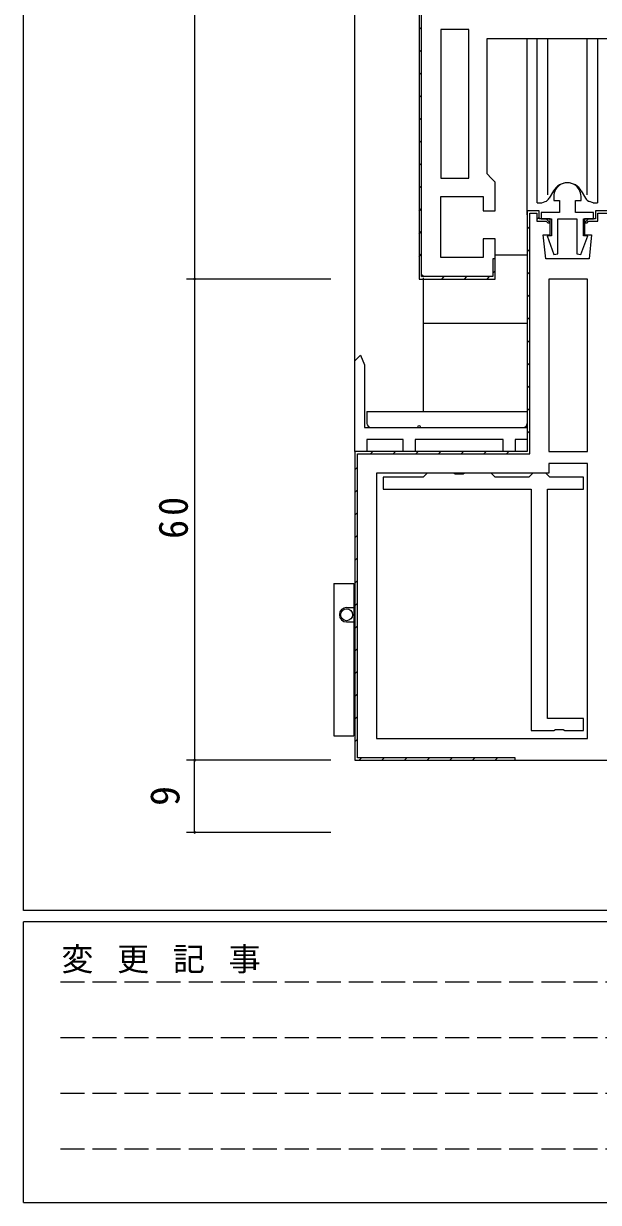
# Model space of a CAD drawing. Units: millimetres on the paper. Extents: x -420 to 373, y -297 to 267.
# Drawn here: x -417.7 to -346, y -297 to -150 of the extents above; entities that cross this region are included whole.
import ezdxf
from ezdxf.enums import TextEntityAlignment as Align

# ---------------------------------------------------------------- set-up
doc = ezdxf.new("R2010")
doc.units = ezdxf.units.MM
doc.linetypes.add('DASHED3', pattern=[4, 3, -1])
for name, color, linetype, lineweight in [('0-1_YKK_ZWAK', 7, 'Continuous', 9), ('0-3_YKK_12', 2, 'Continuous', 9), ('0-4_YKK_D', 6, 'Continuous', 9), ('0-6_YKK_13', 4, 'Continuous', 9), ('0-7_YKK_11', 7, 'Continuous', 9)]:
    doc.layers.add(name, color=color, linetype=linetype, lineweight=lineweight)
doc.styles.add('ＭＳ ゴシック', font='')
doc.styles.get('ＭＳ ゴシック').set_extended_font_data('MS Gothic')

msp = doc.modelspace()

# ---------------------------------------------------------------- linework, layer by layer
at = {"layer": '0-1_YKK_ZWAK'}
for p, q in [((-417.7, -260.575), (-417.7, 264.425)), ((352.3, -260.575), (-417.7, -260.575)), ((-417.7, -296.975), (-417.7, -261.975)), ((314.5, -261.975), (-417.7, -261.975)), ((-417.7, -296.975), (314.5, -296.975))]:
    msp.add_line(p, q, dxfattribs=at)
at = {"layer": '0-1_YKK_ZWAK', "linetype": 'DASHED3'}
for p, q in [((-413.101, -269.488), (-164.909, -269.488)), ((-413.101, -276.416), (-164.909, -276.416)), ((-413.101, -283.345), (-164.909, -283.345)), ((-413.101, -290.274), (-164.909, -290.274))]:
    msp.add_line(p, q, dxfattribs=at)
at = {"layer": '0-3_YKK_12'}
for p, q in [((-376.353, -192.032), (-376.353, 2.3)), ((-354.853, -173.832), (-354.853, -151.832))]:
    msp.add_line(p, q, dxfattribs=at)
at = {"layer": '0-4_YKK_D'}
for p, q in [((-396.353, -91.832), (-396.353, -181.832)), ((-379.353, -181.832), (-397.353, -181.832)), ((-379.353, -181.832), (-397.353, -181.832)), ((-396.353, -181.832), (-396.353, -241.832)), ((-379.353, -241.832), (-397.353, -241.832)), ((-379.353, -241.832), (-397.353, -241.832)), ((-396.353, -250.832), (-396.353, -241.832)), ((-379.353, -250.832), (-397.353, -250.832))]:
    msp.add_line(p, q, dxfattribs=at)
for centre, start, end in [((-396.353, -181.832), 90, 270), ((-396.353, -181.832), 90, 270), ((-396.353, -181.832), 270, 90), ((-396.353, -181.832), 270, 90), ((-396.353, -241.832), 90, 270), ((-396.353, -241.832), 90, 270), ((-396.353, -241.832), 270, 90), ((-396.353, -241.832), 270, 90), ((-396.353, -250.832), 90, 270), ((-396.353, -250.832), 270, 90)]:
    msp.add_arc(centre, 0.106, start, end, dxfattribs=at)
at = {"layer": '0-6_YKK_13'}
for p, q in [((-353.603, -172.329), (-353.603, -151.832)), ((-352.29, -171.329), (-352.29, -151.832)), ((-347.415, -151.832), (-347.415, -171.329)), ((-346.103, -151.832), (-346.103, -172.329)), ((-351.585, -170.829), (-352.108, -171.737)), ((-348.12, -170.829), (-347.597, -171.737)), ((-353.603, -172.329), (-353.053, -172.329)), ((-353.053, -172.329), (-352.632, -172.176)), ((-346.653, -172.329), (-347.073, -172.176)), ((-346.653, -172.329), (-346.103, -172.329)), ((-358.853, -178.832), (-354.853, -178.832)), ((-354.853, -178.832), (-354.853, -199.832)), ((-367.853, -181.698), (-367.853, -198.332)), ((-367.853, -187.332), (-354.853, -187.332)), ((-374.853, -198.332), (-354.853, -198.332)), ((-374.853, -198.332), (-374.853, -199.832)), ((-374.353, -200.332), (-368.553, -200.332)), ((-368.153, -200.332), (-355.353, -200.332)), ((-378.999, -219.787), (-378.999, -238.787)), ((-376.499, -221.287), (-376.353, -221.287)), ((-377.399, -222.787), (-376.499, -222.787)), ((-377.399, -224.587), (-376.499, -224.587)), ((-378.999, -238.787), (-376.499, -238.787)), ((-376.499, -238.287), (-376.353, -238.287))]:
    msp.add_line(p, q, dxfattribs=at)
msp.add_lwpolyline([(-378.999, -219.787), (-376.499, -219.787), (-376.499, -238.787)], dxfattribs=at)
msp.add_circle((-377.399, -223.687), 0.75, dxfattribs=at)
for centre, radius, start, end in [((-349.853, -171.829), 2, 30, 149.99998), ((-352.974, -171.237), 1, 290.01273, 329.99998), ((-352.974, -171.237), 1, 316.21162, 329.99998), ((-346.731, -171.237), 1, 210, 249.98726), ((-346.731, -171.237), 1, 210, 223.78836), ((-374.353, -199.832), 0.5, 180, 270), ((-355.353, -199.832), 0.5, 270, 0), ((-368.353, -200.332), 0.2, 0, 180), ((-377.399, -223.687), 0.9, 90, 270)]:
    msp.add_arc(centre, radius, start, end, dxfattribs=at)
at = {"layer": '0-7_YKK_11'}
for p, q in [((-368.353, -150.719), (-368.053, -150.419)), ((-365.653, -150.732), (-365.653, -169.232)), ((-368.353, -153.548), (-368.053, -153.248)), ((-368.353, -156.376), (-368.053, -156.076)), ((-368.353, -159.205), (-368.053, -158.905)), ((-368.353, -162.033), (-368.053, -161.733)), ((-368.353, -164.862), (-368.053, -164.562)), ((-368.353, -167.69), (-368.053, -167.39)), ((-368.353, -170.518), (-368.053, -170.218)), ((-368.353, -173.347), (-368.053, -173.047)), ((-353.579, -174.319), (-353.347, -174.087)), ((-368.353, -176.175), (-368.053, -175.875)), ((-354.853, -175.592), (-354.553, -175.292)), ((-368.353, -179.004), (-368.053, -178.704)), ((-354.853, -178.42), (-354.553, -178.12)), ((-368.06, -181.539), (-367.847, -181.327)), ((-365.524, -181.832), (-365.224, -181.532)), ((-362.696, -181.832), (-362.396, -181.532)), ((-359.867, -181.832), (-359.567, -181.532)), ((-359.153, -181.117), (-358.853, -180.817)), ((-354.853, -181.249), (-354.553, -180.949)), ((-347.353, -203.332), (-347.353, -181.832)), ((-354.853, -184.077), (-354.553, -183.777)), ((-354.853, -186.906), (-354.553, -186.606)), ((-354.853, -189.734), (-354.553, -189.434)), ((-354.853, -192.563), (-354.553, -192.263)), ((-354.853, -195.391), (-354.553, -195.091)), ((-354.853, -198.219), (-354.553, -197.919)), ((-354.853, -201.048), (-354.553, -200.748)), ((-376.353, -203.332), (-376.353, -241.832)), ((-374.407, -203.632), (-374.107, -203.332)), ((-371.579, -203.632), (-371.279, -203.332)), ((-368.75, -203.632), (-368.451, -203.332)), ((-365.922, -203.632), (-365.622, -203.332)), ((-363.094, -203.632), (-362.794, -203.332)), ((-360.265, -203.632), (-359.965, -203.332)), ((-357.437, -203.632), (-357.137, -203.332)), ((-376.353, -205.577), (-376.053, -205.277)), ((-347.353, -239.132), (-347.353, -204.832)), ((-376.353, -208.406), (-376.053, -208.106)), ((-376.353, -211.234), (-376.053, -210.934)), ((-376.353, -214.063), (-376.053, -213.763)), ((-376.353, -216.891), (-376.053, -216.591)), ((-376.353, -219.719), (-376.053, -219.419)), ((-376.353, -222.548), (-376.053, -222.248)), ((-376.353, -225.376), (-376.053, -225.076)), ((-376.353, -228.205), (-376.053, -227.905)), ((-376.353, -231.033), (-376.053, -230.733)), ((-376.353, -233.862), (-376.053, -233.562)), ((-376.353, -236.69), (-376.053, -236.39)), ((-376.353, -239.518), (-376.053, -239.218)), ((-375.838, -241.832), (-375.538, -241.532)), ((-373.009, -241.832), (-372.709, -241.532)), ((-370.181, -241.832), (-369.881, -241.532)), ((-367.353, -241.832), (-367.053, -241.532)), ((-364.524, -241.832), (-364.224, -241.532)), ((-361.696, -241.832), (-361.396, -241.532)), ((-358.867, -241.832), (-358.567, -241.532))]:
    msp.add_line(p, q, dxfattribs=at)
for points in [[(-368.353, -91.832), (-368.353, -181.832), (-358.853, -181.832)], [(-368.353, -91.832), (-368.353, -181.832), (-358.853, -181.832)], [(-368.353, -181.832), (-358.853, -181.832), (-358.853, -179.332), (-359.153, -179.332), (-359.153, -181.532), (-368.053, -181.532), (-368.053, -92.132), (-360.653, -92.132), (-360.653, -94.332), (-360.353, -94.332), (-360.353, -91.832), (-368.353, -91.832)], [(-368.353, -181.832), (-358.853, -181.832), (-358.853, -176.832), (-360.353, -176.832), (-360.353, -179.132), (-365.653, -179.132), (-365.653, -171.532), (-360.353, -171.532), (-360.353, -173.332), (-358.853, -173.332), (-358.853, -169.732), (-359.353, -169.232), (-359.853, -168.732), (-359.853, -151.832), (-339.853, -151.832), (-339.853, -180.332), (-340.653, -180.332), (-340.653, -181.229), (-340.371, -181.832), (-331.353, -181.832), (-331.353, -151.832), (-318.353, -151.832), (-318.353, -111.832)], [(-351.553, -171.532), (-351.553, -172.032), (-350.853, -172.032), (-350.853, -173.532), (-353.103, -173.532), (-353.103, -174.332), (-351.853, -174.332), (-351.853, -176.432), (-352.386, -176.432), (-351.55, -178.771), (-351.053, -178.685)], [(-351.053, -178.685), (-351.053, -174.332), (-348.653, -174.332), (-348.653, -178.685), (-348.155, -178.771), (-347.319, -176.432), (-347.853, -176.432), (-347.853, -174.332), (-346.603, -174.332), (-346.603, -173.532), (-348.853, -173.532), (-348.853, -172.032), (-348.153, -172.032), (-348.153, -171.532)], [(-352.003, -174.332), (-353.353, -174.332), (-353.353, -173.332), (-354.853, -173.332), (-354.853, -203.332), (-376.353, -203.332), (-376.353, -241.832), (-341.353, -241.832), (-341.353, -245.466), (-341.103, -245.899), (-341.103, -246.765), (-341.353, -247.198), (-341.353, -250.832), (-339.053, -250.832), (-339.053, -236.832)], [(-344.053, -173.332), (-346.353, -173.332), (-346.353, -174.332), (-347.703, -174.332), (-347.703, -176.332), (-346.83, -176.332), (-347.153, -179.332), (-352.553, -179.332), (-352.875, -176.332), (-352.003, -176.332), (-352.003, -174.332)], [(-344.053, -173.332), (-346.353, -173.332), (-346.353, -174.332), (-347.203, -174.332), (-347.703, -174.832), (-347.403, -174.832), (-347.203, -174.632), (-346.053, -174.632), (-346.053, -173.632), (-344.353, -173.632)]]:
    msp.add_lwpolyline(points, dxfattribs=at)
for points in [[(-365.653, -150.732), (-365.653, -169.232), (-362.153, -169.232), (-362.153, -150.732)], [(-376.353, -203.332), (-376.353, -241.832), (-356.353, -241.832), (-356.353, -241.532), (-376.053, -241.532), (-376.053, -203.632), (-354.553, -203.632), (-354.553, -173.632), (-353.653, -173.632), (-353.653, -174.632), (-352.503, -174.632), (-352.303, -174.832), (-352.003, -174.832), (-352.503, -174.332), (-353.353, -174.332), (-353.353, -173.332), (-354.853, -173.332), (-354.853, -203.332)], [(-347.353, -203.332), (-347.353, -181.832), (-352.153, -181.832), (-352.153, -203.332)], [(-375.153, -200.332), (-354.853, -200.332), (-354.853, -201.832), (-356.353, -201.832), (-356.353, -203.332), (-357.853, -203.332), (-357.853, -201.832), (-368.853, -201.832), (-368.853, -203.332), (-370.353, -203.332), (-370.353, -201.832), (-374.853, -201.832), (-374.853, -203.332), (-376.353, -203.332), (-376.353, -192.032), (-375.653, -191.332), (-375.153, -192.522)], [(-347.353, -239.132), (-347.353, -204.832), (-352.153, -204.832), (-352.153, -206.032), (-373.653, -206.032), (-373.653, -239.132)], [(-354.353, -208.032), (-354.353, -238.132), (-351.523, -238.132), (-351.332, -237.989), (-350.373, -237.989), (-350.182, -238.132), (-347.853, -238.132), (-347.853, -236.632), (-352.353, -236.632), (-352.353, -208.032), (-347.853, -208.032), (-347.853, -206.532), (-352.053, -206.532), (-352.353, -206.232), (-352.553, -206.032), (-354.153, -206.032), (-354.353, -206.232), (-354.653, -206.532), (-358.853, -206.532), (-359.353, -206.032), (-362.682, -206.032), (-362.873, -206.175), (-363.832, -206.175), (-364.023, -206.032), (-367.353, -206.032), (-367.853, -206.532), (-372.853, -206.532), (-372.853, -208.032)]]:
    msp.add_lwpolyline(points, close=True, dxfattribs=at)
msp.add_arc((-349.853, -171.532), 1.7, 359.99998, 180, dxfattribs=at)

# ---------------------------------------------------------------- texts
at = {"layer": '0-1_YKK_ZWAK', "insert": (-412.986, -268.422), "char_height": 2.933, "attachment_point": 7, "style": 'ＭＳ ゴシック'}
msp.add_mtext('\\T1.16;変\\~更\\~記\\~事', dxfattribs=at)
at = {"layer": '0-4_YKK_D', "color": 3, "style": 'ＭＳ ゴシック'}
msp.add_text('9', height=3.666, rotation=90, dxfattribs=at).set_placement((-397.153, -247.532), align=Align.BOTTOM_LEFT)
at = {"layer": '0-4_YKK_D', "color": 3, "insert": (-397.153, -214.232), "char_height": 3.666, "attachment_point": 7, "rotation": 90, "style": 'ＭＳ ゴシック'}
msp.add_mtext('\\T1.21;\\W0.95;60', dxfattribs=at)

doc.saveas('drawing.dxf')
